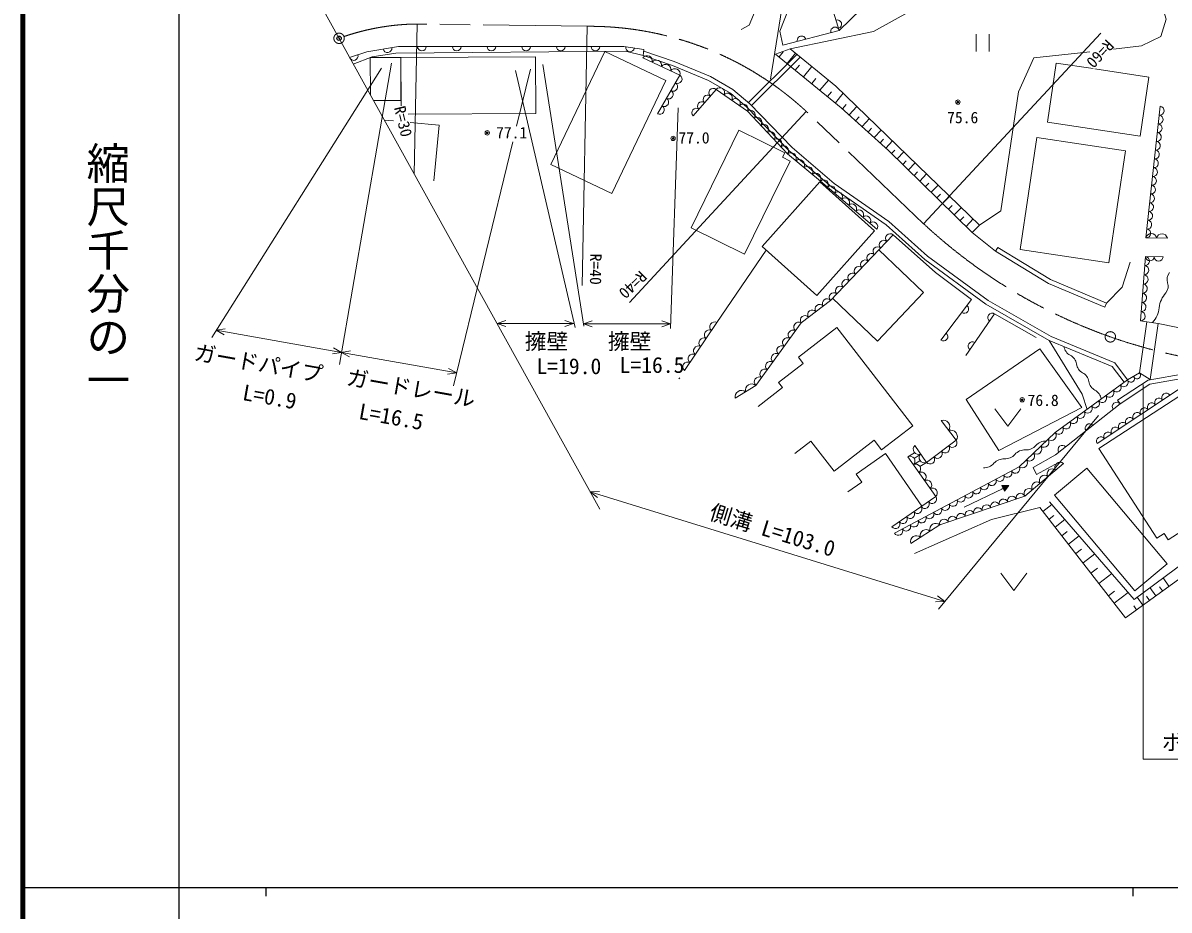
# Model space of a CAD drawing. Units: millimetres, scale not verified. Extents: x 40000 to 680000, y 20000 to 380000.
# Drawn here: x 40000 to 172196, y 202409 to 304664 of the extents above; entities that cross this region are included whole.
import ezdxf
from ezdxf.enums import TextEntityAlignment as Align

# ---------------------------------------------------------------- set-up
doc = ezdxf.new("R2010")
doc.units = ezdxf.units.MM
doc.header["$LTSCALE"] = 1000
doc.header["$PDMODE"] = 32
doc.header["$PDSIZE"] = 500
doc.linetypes.add('CHAIN', pattern=[18.5, 12, -1.5, 3.5, -1.5])
for name, color, linetype, lineweight in [('M-BGD', 7, 'Continuous', 13), ('M-BMK', 2, 'CHAIN', 13), ('M-STR-HTXT', 7, 'Continuous', 13), ('M-TTL', 2, 'Continuous', 140), ('M-TTL-BAND', 7, 'Continuous', 25)]:
    doc.layers.add(name, color=color, linetype=linetype, lineweight=lineweight)
doc.layers.add('M-OTRS', color=6, linetype='Continuous')
doc.styles.add('@ＭＳ ゴシック', font='')
doc.styles.add('ＭＳ ゴシック', font='')
doc.styles.get('@ＭＳ ゴシック').set_extended_font_data('@MS Gothic')
doc.styles.get('ＭＳ ゴシック').set_extended_font_data('MS Gothic')

msp = doc.modelspace()

# ---------------------------------------------------------------- linework, layer by layer
at = {"layer": 'M-BGD'}
for p, q in [((134154, 303810), (131566, 312024)), ((125810, 309373), (123760, 304395)), ((127307, 303700), (129447, 309266)), ((139721, 309207), (134154, 303810)), ((123760, 304395), (122857, 303898)), ((127657, 302085), (127307, 303700)), ((134154, 303810), (127657, 302085)), ((149936, 303370), (149936, 301370)), ((151436, 301370), (151436, 303370)), ((111551, 300909), (111618, 301604)), ((128479, 301669), (126811, 301083)), ((78109, 299922), (80295, 300771)), ((80295, 300771), (83003, 301174)), ((83003, 301174), (109518, 301395)), ((83609, 295110), (83577, 300688)), ((109518, 301395), (111551, 300909)), ((129249, 301044), (123671, 295486)), ((129640, 300727), (124036, 295144)), ((126811, 301083), (134377, 294895)), ((127208, 300759), (127687, 301344)), ((128144, 299993), (129102, 301164)), ((129087, 299222), (129569, 299811)), ((130029, 298451), (130993, 299629)), ((130978, 297675), (131463, 298268)), ((131926, 296899), (132896, 298085)), ((132816, 296171), (133271, 296728)), ((133706, 295444), (134616, 296556)), ((134377, 294895), (139847, 289948)), ((134517, 294768), (134960, 295257)), ((135300, 294060), (136185, 295039)), ((136043, 293388), (136463, 293853)), ((136786, 292716), (137626, 293645)), ((81682, 293472), (82758, 293369)), ((84656, 293187), (87997, 292866)), ((87997, 292866), (87382, 286465)), ((137492, 292078), (137890, 292519)), ((138197, 291441), (138994, 292322)), ((138866, 290835), (139245, 291254)), ((139536, 290230), (140293, 291067)), ((127862, 289697), (127613, 289191)), ((139847, 289948), (149489, 280520)), ((140189, 289615), (140581, 290015)), ((140830, 288987), (141614, 289789)), ((128511, 288750), (127613, 289191)), ((141477, 288354), (141873, 288759)), ((142124, 287722), (142915, 288531)), ((142777, 287083), (143177, 287491)), ((143430, 286444), (144229, 287261)), ((144089, 285800), (144492, 286212)), ((144748, 285156), (145554, 285979)), ((145413, 284506), (145820, 284921)), ((146078, 283855), (146891, 284686)), ((146749, 283199), (147159, 283619)), ((147420, 282543), (148240, 283382)), ((148097, 281881), (148511, 282304)), ((148774, 281219), (149602, 282065)), ((149489, 280520), (150335, 281357)), ((149489, 280520), (152168, 278364)), ((140359, 280237), (145238, 275909)), ((120034, 270139), (125719, 278464)), ((138711, 278512), (143880, 273576)), ((152168, 278364), (152429, 278791)), ((152168, 278364), (158272, 274636)), ((166793, 274206), (167715, 277094)), ((145238, 275909), (149396, 272769)), ((158272, 274636), (164786, 271912)), ((164978, 272373), (166793, 274206)), ((133384, 272934), (138553, 267997)), ((138553, 267997), (143880, 273576)), ((145875, 268102), (149396, 272769)), ((164786, 271912), (164978, 272373)), ((152070, 271115), (148760, 266320)), ((152070, 271115), (156864, 268399)), ((120034, 270139), (116302, 264595)), ((169636, 270222), (168787, 264326)), ((168903, 270334), (169636, 270222)), ((169636, 270222), (170926, 270037)), ((170926, 270037), (169996, 263567)), ((170926, 270037), (187855, 266580)), ((158373, 268072), (162168, 261865)), ((115750, 263775), (115664, 263647)), ((169996, 263567), (168787, 264326)), ((162168, 261865), (162730, 260126)), ((166539, 260761), (166265, 261180)), ((152097, 260173), (153597, 258173)), ((153597, 258173), (155097, 260173)), ((142056, 254651), (142830, 255117)), ((142787, 253820), (143441, 254200)), ((142808, 254474), (143473, 254927)), ((144220, 254015), (143462, 253535)), ((156525, 253421), (156907, 252615)), ((156907, 252615), (159028, 253760)), ((153725, 251340), (152887, 251351)), ((152887, 251351), (153213, 250676)), ((152898, 251329), (152943, 251351)), ((152908, 251306), (152998, 251350)), ((152919, 251284), (153054, 251349)), ((152930, 251261), (153110, 251348)), ((152941, 251239), (153166, 251348)), ((152952, 251216), (153222, 251347)), ((152963, 251194), (153278, 251346)), ((152974, 251171), (153334, 251345)), ((152985, 251149), (153390, 251345)), ((152995, 251126), (153446, 251344)), ((153006, 251104), (153502, 251343)), ((153017, 251081), (153557, 251342)), ((153028, 251059), (153613, 251342)), ((153039, 251036), (153669, 251341)), ((153050, 251014), (153725, 251340)), ((153061, 250991), (153691, 251296)), ((153072, 250969), (153657, 251251)), ((153082, 250946), (153623, 251207)), ((153213, 250676), (153725, 251340)), ((148548, 248838), (153050, 251014)), ((152825, 250905), (153050, 251014)), ((153093, 250924), (153589, 251163)), ((153104, 250901), (153554, 251119)), ((153115, 250879), (153520, 251074)), ((153126, 250856), (153486, 251030)), ((153137, 250834), (153452, 250986)), ((153148, 250811), (153418, 250942)), ((153159, 250789), (153384, 250897)), ((153169, 250766), (153350, 250853)), ((153180, 250744), (153315, 250809)), ((153191, 250721), (153281, 250765)), ((153202, 250699), (153247, 250720)), ((157302, 248801), (167174, 236112)), ((157649, 248354), (158684, 249159)), ((158352, 247450), (158917, 247890)), ((159056, 246546), (160186, 247425)), ((167174, 236112), (182577, 247273)), ((159824, 245559), (160441, 246039)), ((160592, 244571), (161826, 245532)), ((161431, 243493), (162105, 244017)), ((162270, 242414), (163618, 243463)), ((152776, 241249), (154276, 239249)), ((154276, 239249), (155776, 241249)), ((163187, 241236), (163923, 241809)), ((164103, 240058), (165576, 241204)), ((172186, 239744), (171500, 240691)), ((170671, 238646), (169995, 239578)), ((171428, 239195), (171085, 239669)), ((165224, 238617), (165910, 239151)), ((165879, 237776), (167471, 239016)), ((169179, 237565), (168515, 238483)), ((169925, 238106), (169587, 238572)), ((168446, 237034), (168113, 237492))]:
    msp.add_line(p, q, dxfattribs=at)
for points in [[(128479, 301669), (138087, 303660), (146352, 308290), (162183, 320338), (164822, 321533), (167162, 320487), (171842, 305104), (171244, 303113), (169004, 302017), (165785, 301655)], [(77683, 300690), (79650, 301346), (83320, 301948), (109325, 301948), (111618, 301604)], [(167402, 263540), (165939, 265481), (158593, 268522), (151317, 272661), (144349, 277781), (139857, 281795), (133559, 286153), (128711, 290290), (123849, 295337), (121884, 296975), (119296, 298473), (115109, 300218), (111601, 301421)], [(163037, 301346), (156607, 300623), (154815, 296740), (152774, 282999), (150335, 281357), (133756, 297387), (128479, 301669)], [(80077, 296370), (80053, 300668), (83577, 300688)], [(83577, 300688), (83605, 295738), (80437, 295720)], [(83577, 300688), (99133, 300776), (99170, 294235), (84420, 294151)], [(113205, 294201), (115781, 298635), (111506, 300627)], [(167003, 263239), (165622, 265071), (158373, 268072), (151044, 272241), (144034, 277392), (139547, 281402), (133253, 285757), (128368, 289926), (123508, 294971), (121596, 296564), (119074, 298024), (114931, 299750), (111551, 300909)], [(163425, 299397), (159185, 300033), (158166, 293231)], [(158166, 293231), (168859, 291629), (169878, 298431), (163650, 299364)], [(138492, 280874), (131978, 286413), (128181, 289572), (123556, 294494), (119949, 296998), (117319, 293943)], [(171996, 279859), (169517, 279900), (171176, 295058)], [(117064, 281044), (122580, 292288), (127862, 289697)], [(128511, 288750), (123243, 278012), (117064, 281044)], [(140359, 280237), (133145, 272685), (129751, 270096), (124532, 262883), (122156, 261398)], [(164978, 272373), (158500, 275082), (152429, 278791)], [(168903, 270334), (169476, 277749), (171504, 277688)], [(124818, 260471), (127610, 262632), (127158, 263216), (130011, 265424), (129451, 266147), (133863, 269560)], [(133863, 269560), (142637, 258221), (139045, 255442), (138182, 256556), (133579, 252995), (130893, 256466), (129032, 255026)], [(140528, 245868), (154913, 253506), (159071, 257452), (167402, 263540), (168787, 264326)], [(251355, 259974), (241609, 259791), (238833, 259817), (202910, 259554), (196716, 258829), (192122, 260143), (174140, 264258), (169797, 263488), (166265, 261180)], [(202941, 259055), (196675, 258320), (191997, 259658), (174128, 263747), (169985, 263013), (166539, 260761)], [(191997, 259658), (187287, 259743), (173964, 262883), (163908, 256179)], [(166539, 260761), (159113, 254864), (156525, 253421)], [(142862, 255967), (144220, 254015), (147657, 256561), (145917, 258852)], [(135129, 250619), (136742, 251742), (136098, 252667), (139487, 255027), (143698, 248979)], [(140231, 246590), (145281, 250069), (142056, 254651)], [(160004, 253888), (155549, 250111), (145747, 246802), (142395, 244680)], [(158415, 249469), (168160, 238220), (176514, 244402), (182472, 248912), (188820, 251028), (191549, 251864)], [(142823, 243511), (151733, 247409), (157302, 248801)]]:
    msp.add_lwpolyline(points, dxfattribs=at)
for points in [[(107130, 301375), (100901, 288358), (107921, 284999), (114150, 298016)], [(156954, 291456), (155006, 278555), (165234, 277010), (167182, 289911)], [(125253, 278880), (131915, 286347), (138231, 280713), (131569, 273246)], [(148802, 261271), (152579, 255373), (162126, 260337), (157289, 267084)], [(174218, 262166), (181568, 250822), (180773, 250306), (181635, 248976), (177544, 246325), (176500, 247935), (172108, 245089), (171634, 245821), (170798, 245280), (164103, 255612)], [(162712, 253359), (171977, 242319), (168262, 239202), (158998, 250241)]]:
    msp.add_lwpolyline(points, close=True, dxfattribs=at)
for centre, radius in [((147845, 295545), 100), ((147845, 295545), 80), ((147845, 295545), 60), ((147845, 295545), 40), ((147845, 295545), 20), ((147845, 295545), 20), ((93556, 291997), 100), ((93556, 291997), 80), ((93556, 291997), 60), ((93556, 291997), 40), ((93556, 291997), 20), ((93556, 291997), 20), ((114985, 291354), 100), ((114985, 291354), 80), ((114985, 291354), 60), ((114985, 291354), 40), ((114985, 291354), 20), ((114985, 291354), 20), ((155252, 261228), 100), ((155252, 261228), 80), ((155252, 261228), 60), ((155252, 261228), 40), ((155252, 261228), 20), ((155252, 261228), 20)]:
    msp.add_circle(centre, radius, dxfattribs=at)
for centre, radius, start, end in [((133671, 303681), 500, 14.86659, 194.86659), ((133930, 304521), 500, 287.49232, 107.49232), ((129805, 302655), 500, 14.86659, 194.86659), ((82045, 301739), 500, 189.31709, 9.31709), ((86028, 301948), 500, 180, 360), ((90028, 301948), 500, 180, 360), ((94028, 301948), 500, 180, 360), ((98028, 301948), 500, 180, 360), ((102028, 301948), 500, 180, 360), ((106028, 301948), 500, 180, 360), ((110020, 301844), 500, 171.46923, 351.46923), ((78157, 300848), 500, 198.45184, 18.45184), ((111999, 300289), 598, 344.41726, 145.6269), ((113068, 299791), 598, 344.41726, 145.6269), ((114137, 299294), 598, 344.41726, 145.6269), ((115206, 298796), 598, 344.41726, 145.6269), ((114997, 297311), 513, 241.30089, 58.39979), ((115512, 298198), 513, 241.30089, 58.39979), ((114482, 296425), 513, 241.30089, 58.39979), ((118966, 295849), 504, 49.71903, 228.81675), ((119623, 296613), 504, 49.71903, 228.81675), ((120371, 296643), 551, 330.56196, 139.90765), ((121273, 296017), 551, 330.56196, 139.90765), ((113452, 294651), 513, 241.30089, 58.39979), ((113967, 295538), 513, 241.30089, 58.39979), ((117650, 294322), 504, 49.71903, 228.81675), ((118308, 295086), 504, 49.71903, 228.81675), ((122174, 295391), 551, 330.56196, 139.90765), ((123076, 294765), 551, 330.56196, 139.90765), ((171113, 294553), 508, 264.693, 82.81361), ((123893, 294038), 567, 319.98472, 126.45136), ((124664, 293218), 567, 319.98472, 126.45136), ((171002, 293543), 508, 264.693, 82.81361), ((125434, 292398), 567, 319.98472, 126.45136), ((170891, 292532), 508, 264.693, 82.81361), ((126205, 291577), 567, 319.98472, 126.45136), ((126976, 290757), 567, 319.98472, 126.45136), ((170670, 290511), 508, 264.693, 82.81361), ((170781, 291522), 508, 264.693, 82.81361), ((127747, 289937), 567, 319.98472, 126.45136), ((128572, 289076), 631, 332.23046, 128.23902), ((170560, 289501), 508, 264.693, 82.81361), ((129521, 288287), 631, 332.23046, 128.23902), ((170449, 288490), 508, 264.693, 82.81361), ((130470, 287497), 631, 332.23046, 128.23902), ((131419, 286707), 631, 332.23046, 128.23902), ((170228, 286469), 508, 264.693, 82.81361), ((170338, 287480), 508, 264.693, 82.81361), ((132362, 286040), 536, 323.43658, 135.81359), ((133176, 285347), 536, 323.43658, 135.81359), ((170117, 285459), 508, 264.693, 82.81361), ((133990, 284655), 536, 323.43658, 135.81359), ((134804, 283962), 536, 323.43658, 135.81359), ((170007, 284448), 508, 264.693, 82.81361), ((135619, 283270), 536, 323.43658, 135.81359), ((136433, 282578), 536, 323.43658, 135.81359), ((169785, 282427), 508, 264.693, 82.81361), ((169896, 283438), 508, 264.693, 82.81361), ((137247, 281885), 536, 323.43658, 135.81359), ((138061, 281193), 536, 323.43658, 135.81359), ((169675, 281417), 508, 264.693, 82.81361), ((140014, 279844), 523, 48.80467, 223.82916), ((169564, 280406), 508, 264.693, 82.81361), ((170135, 279756), 634, 11.2569, 166.8492), ((171374, 279735), 634, 11.2569, 166.8492), ((139293, 279089), 523, 48.80467, 223.82916), ((137850, 277578), 523, 48.80467, 223.82916), ((138572, 278333), 523, 48.80467, 223.82916), ((169403, 277222), 532, 269.04497, 82.10921), ((169983, 277741), 507, 179.08234, 357.44625), ((170997, 277711), 507, 179.08234, 357.44625), ((136408, 276068), 523, 48.80467, 223.82916), ((137129, 276823), 523, 48.80467, 223.82916), ((169321, 276163), 532, 269.04497, 82.10921), ((134965, 274557), 523, 48.80467, 223.82916), ((135686, 275312), 523, 48.80467, 223.82916), ((169239, 275104), 532, 269.04497, 82.10921), ((173200, 275116), 1234, 141.57554, 198.66165), ((134244, 273802), 523, 48.80467, 223.82916), ((169157, 274044), 532, 269.04497, 82.10921), ((170861, 274326), 1234, 321.57554, 18.66165), ((132742, 272333), 535, 41.04797, 213.60307), ((133522, 273047), 523, 48.80467, 223.82916), ((168993, 271926), 532, 269.04497, 82.10921), ((169075, 272985), 532, 269.04497, 82.10921), ((174062, 271530), 3018, 137.75539, 174.03333), ((131045, 271039), 535, 41.04797, 213.60307), ((131893, 271686), 535, 41.04797, 213.60307), ((148585, 271694), 500, 232.96379, 52.96379), ((151786, 270703), 500, 55.38402, 235.38402), ((168911, 270867), 532, 269.04497, 82.10921), ((168058, 272157), 3018, 317.75539, 354.03333), ((119773, 269643), 560, 62.21548, 229.88743), ((129473, 269611), 560, 60.23132, 227.99499), ((130196, 270392), 535, 41.04797, 213.60307), ((119151, 268719), 560, 62.21548, 229.88743), ((128168, 267807), 560, 60.23132, 227.99499), ((128821, 268709), 560, 60.23132, 227.99499), ((146176, 268501), 500, 232.96379, 52.96379), ((117907, 266871), 560, 62.21548, 229.88743), ((118529, 267795), 560, 62.21548, 229.88743), ((127516, 266906), 560, 60.23132, 227.99499), ((149513, 267411), 500, 55.38402, 235.38402), ((161410, 267556), 1347, 188.06558, 242.65968), ((117285, 265947), 560, 62.21548, 229.88743), ((126864, 266004), 560, 60.23132, 227.99499), ((160173, 265163), 1347, 8.06558, 62.65968), ((116663, 265023), 560, 62.21548, 229.88743), ((125559, 264201), 560, 60.23132, 227.99499), ((126211, 265102), 560, 60.23132, 227.99499), ((162840, 265541), 1347, 188.06558, 242.65968), ((124906, 263299), 560, 60.23132, 227.99499), ((161603, 263148), 1347, 8.06558, 62.65968), ((164270, 263526), 1347, 188.06558, 242.65968), ((166976, 263249), 516, 217.95675, 34.3583), ((167794, 263657), 408, 196.60981, 42.50571), ((168486, 264050), 408, 196.60981, 42.50571), ((122877, 261565), 741, 50.96981, 193.04095), ((124065, 262308), 741, 50.96981, 193.04095), ((163033, 261133), 1347, 8.06558, 62.65968), ((165310, 262031), 516, 217.95675, 34.3583), ((166143, 262640), 516, 217.95675, 34.3583), ((171871, 261483), 504, 34.09922, 213.28091), ((162810, 260205), 516, 217.95675, 34.3583), ((163644, 260814), 516, 217.95675, 34.3583), ((164477, 261422), 516, 217.95675, 34.3583), ((166147, 260451), 500, 38.45961, 218.45961), ((170195, 260366), 504, 34.09922, 213.28091), ((171033, 260925), 504, 34.09922, 213.28091), ((161144, 258987), 516, 217.95675, 34.3583), ((161977, 259596), 516, 217.95675, 34.3583), ((167681, 258690), 504, 34.09922, 213.28091), ((168519, 259249), 504, 34.09922, 213.28091), ((169357, 259807), 504, 34.09922, 213.28091), ((146139, 258118), 767, 327.59397, 106.82187), ((159478, 257769), 516, 217.95675, 34.3583), ((160311, 258378), 516, 217.95675, 34.3583), ((163015, 257963), 500, 38.45961, 218.45961), ((166005, 257573), 504, 34.09922, 213.28091), ((166843, 258131), 504, 34.09922, 213.28091), ((147009, 256972), 767, 327.59397, 106.82187), ((147206, 256271), 536, 220.36406, 32.69365), ((157970, 254965), 1512, 87.28703, 138.75958), ((157769, 256325), 579, 231.31019, 35.69071), ((158601, 257114), 579, 231.31019, 35.69071), ((164329, 256455), 504, 34.09922, 213.28091), ((165167, 257014), 504, 34.09922, 213.28091), ((143286, 255538), 603, 134.68573, 294.96325), ((145487, 254998), 536, 220.36406, 32.69365), ((146347, 255635), 536, 220.36406, 32.69365), ((155553, 253937), 1512, 87.28703, 138.75958), ((155696, 256958), 1512, 267.28703, 318.75958), ((156938, 255536), 579, 231.31019, 35.69071), ((159883, 255475), 500, 38.45961, 218.45961), ((142326, 254156), 564, 311.64886, 118.61953), ((143965, 254562), 603, 134.68573, 294.96325), ((144628, 254362), 536, 220.36406, 32.69365), ((150861, 254904), 1512, 267.28703, 318.75958), ((153135, 252910), 1512, 87.28703, 138.75958), ((153279, 255931), 1512, 267.28703, 318.75958), ((155274, 253957), 579, 231.31019, 35.69071), ((156106, 254747), 579, 231.31019, 35.69071), ((159618, 253441), 591, 49.1512, 211.41929), ((142971, 253240), 564, 311.64886, 118.61953), ((143616, 252323), 564, 311.64886, 118.61953), ((152661, 252320), 509, 208.98241, 26.95182), ((153560, 252798), 509, 208.98241, 26.95182), ((154459, 253275), 509, 208.98241, 26.95182), ((157836, 251930), 591, 49.1512, 211.41929), ((158727, 252685), 591, 49.1512, 211.41929), ((144261, 251407), 564, 311.64886, 118.61953), ((150863, 251366), 509, 208.98241, 26.95182), ((151762, 251843), 509, 208.98241, 26.95182), ((156944, 251175), 591, 49.1512, 211.41929), ((144854, 249788), 511, 215.81638, 33.32318), ((144906, 250490), 564, 311.64886, 118.61953), ((148166, 249934), 509, 208.98241, 26.95182), ((149065, 250411), 509, 208.98241, 26.95182), ((149964, 250888), 509, 208.98241, 26.95182), ((154084, 249598), 518, 20.60234, 196.71344), ((155065, 249929), 518, 20.60234, 196.71344), ((156053, 250419), 591, 49.1512, 211.41929), ((143170, 248628), 511, 215.81638, 33.32318), ((144012, 249208), 511, 215.81638, 33.32318), ((145469, 248502), 509, 208.98241, 26.95182), ((146368, 248979), 509, 208.98241, 26.95182), ((147267, 249456), 509, 208.98241, 26.95182), ((150164, 248274), 518, 20.60234, 196.71344), ((151144, 248605), 518, 20.60234, 196.71344), ((152124, 248936), 518, 20.60234, 196.71344), ((153104, 249267), 518, 20.60234, 196.71344), ((141487, 247469), 511, 215.81638, 33.32318), ((142329, 248048), 511, 215.81638, 33.32318), ((142772, 247070), 509, 208.98241, 26.95182), ((143671, 247547), 509, 208.98241, 26.95182), ((144570, 248024), 509, 208.98241, 26.95182), ((146243, 246951), 518, 20.60234, 196.71344), ((147223, 247281), 518, 20.60234, 196.71344), ((148203, 247612), 518, 20.60234, 196.71344), ((149184, 247943), 518, 20.60234, 196.71344), ((140646, 246889), 511, 215.81638, 33.32318), ((140974, 246115), 509, 208.98241, 26.95182), ((141873, 246592), 509, 208.98241, 26.95182), ((144171, 245583), 687, 48.13448, 196.52589), ((145289, 246290), 687, 48.13448, 196.52589), ((143054, 244876), 687, 48.13448, 196.52589)]:
    msp.add_arc(centre, radius, start, end, dxfattribs=at)
for p in [(147845, 295545), (93556, 291997), (114985, 291354), (155252, 261228)]:
    msp.add_point(p, dxfattribs=at)
at = {"layer": 'M-BMK'}
for p, q in [((105080, 304277), (85460, 304540)), ((143882, 281523), (130354, 294467))]:
    msp.add_line(p, q, dxfattribs=at)
for centre in [(76462, 302893), (165426, 268479)]:
    msp.add_circle(centre, 600, dxfattribs=at)
for centre, radius, start, end in [((85720, 277731), 26812, 90.53919, 108.91802), ((105319, 267432), 36845, 47.19891, 90.37199), ((185910, 326627), 61650, 227.0226, 259.5998)]:
    msp.add_arc(centre, radius, start, end, dxfattribs=at)
at = {"layer": 'M-OTRS'}
msp.add_point((76462, 302893), dxfattribs=at)
at = {"layer": 'M-STR-HTXT'}
for p, q in [((126212, 298176), (132315, 336127)), ((64898, 323764), (106536, 248616)), ((85468, 304540), (85127, 287256)), ((105080, 304277), (104489, 274395)), ((143882, 281523), (164334, 303471)), ((81370, 299463), (61775, 268424)), ((82515, 300035), (76507, 265277)), ((96818, 299177), (103684, 269568)), ((98535, 299320), (96939, 292757)), ((99965, 299892), (104685, 269712)), ((115556, 294886), (114698, 269425)), ((130354, 294467), (109970, 272455)), ((96501, 290957), (89667, 262846)), ((94685, 270005), (95685, 270355)), ((94685, 270005), (103507, 270005)), ((94685, 270005), (95685, 269655)), ((103507, 270005), (102507, 270355)), ((103507, 270005), (102507, 269655)), ((104642, 269991), (105642, 270341)), ((104642, 269991), (114702, 269991)), ((104642, 269991), (105642, 269641)), ((114702, 269991), (113702, 270341)), ((114702, 269991), (113702, 269641)), ((62294, 269248), (63340, 269418)), ((62294, 269248), (76751, 266685)), ((62294, 269248), (63218, 268728)), ((76751, 266685), (75827, 267204)), ((76751, 266685), (75705, 266515)), ((76751, 266685), (77796, 266855)), ((76751, 266685), (90028, 264331)), ((76751, 266685), (77674, 266166)), ((90028, 264331), (89104, 264851)), ((90028, 264331), (88982, 264161)), ((169194, 262989), (169194, 219792)), ((164045, 259413), (145593, 237100)), ((105431, 250610), (106490, 250650)), ((105431, 250610), (146329, 237990)), ((105431, 250610), (106284, 249981)), ((146329, 237990), (145271, 237950)), ((146329, 237990), (145477, 238619)), ((169194, 219792), (196943, 219792))]:
    msp.add_line(p, q, dxfattribs=at)
at = {"layer": 'M-TTL'}
msp.add_line((40000, 380000), (40000, 20000), dxfattribs=at)
at = {"layer": 'M-TTL-BAND'}
for p, q in [((58000, 370000), (58000, 20000)), ((40000, 205000), (579000, 205000)), ((68000, 205000), (68000, 204000)), ((168000, 205000), (168000, 204000))]:
    msp.add_line(p, q, dxfattribs=at)

# ---------------------------------------------------------------- texts
at = {"layer": 'M-BGD', "style": 'ＭＳ ゴシック'}
for s, p in [('75.6', (148393, 292710)), ('77.1', (96370, 290957)), ('77.0', (117403, 290369)), ('76.8', (157671, 260116))]:
    msp.add_text(s, height=1320, dxfattribs=at).set_placement(p, align=Align.BOTTOM_CENTER)
at = {"layer": 'M-STR-HTXT', "style": 'ＭＳ ゴシック'}
msp.add_text('R=60', height=1320, rotation=227.023, dxfattribs=at).set_placement((164699, 303130), align=Align.BOTTOM_LEFT)
for s, rotation, p in [('R=30', 283.733, (83259, 291319)), ('R=40', 269.545, (105004, 274490)), ('R=40', 224.358, (108330, 273980))]:
    msp.add_text(s, height=1320, rotation=rotation, dxfattribs=at).set_placement(p, align=Align.BOTTOM_RIGHT)
for s, p in [('擁壁', (100394, 266493)), ('擁壁', (109977, 266493)), ('L=19.0', (102969, 263632)), ('L=16.5', (112552, 263775)), ('ボックスカルバート', (182639, 220292))]:
    msp.add_text(s, height=1833, dxfattribs=at).set_placement(p, align=Align.BOTTOM_CENTER)
for s, rotation, p in [('ガードパイプ', 349.948, (66924, 263990)), ('ガードレール', 349.948, (84517, 261129)), ('L=0.9', 349.948, (68211, 260128)), ('L=16.5', 349.948, (82229, 257840)), ('側溝 L=103.0', 342.851, (126028, 244778))]:
    msp.add_text(s, height=1833, rotation=rotation, dxfattribs=at).set_placement(p, align=Align.BOTTOM_CENTER)
at = {"layer": 'M-TTL-BAND', "style": '@ＭＳ ゴシック'}
msp.add_text('縮尺千分の一', height=3666, rotation=270, dxfattribs=at).set_placement((49777, 261030), align=Align.MIDDLE_RIGHT)

doc.saveas('drawing.dxf')
